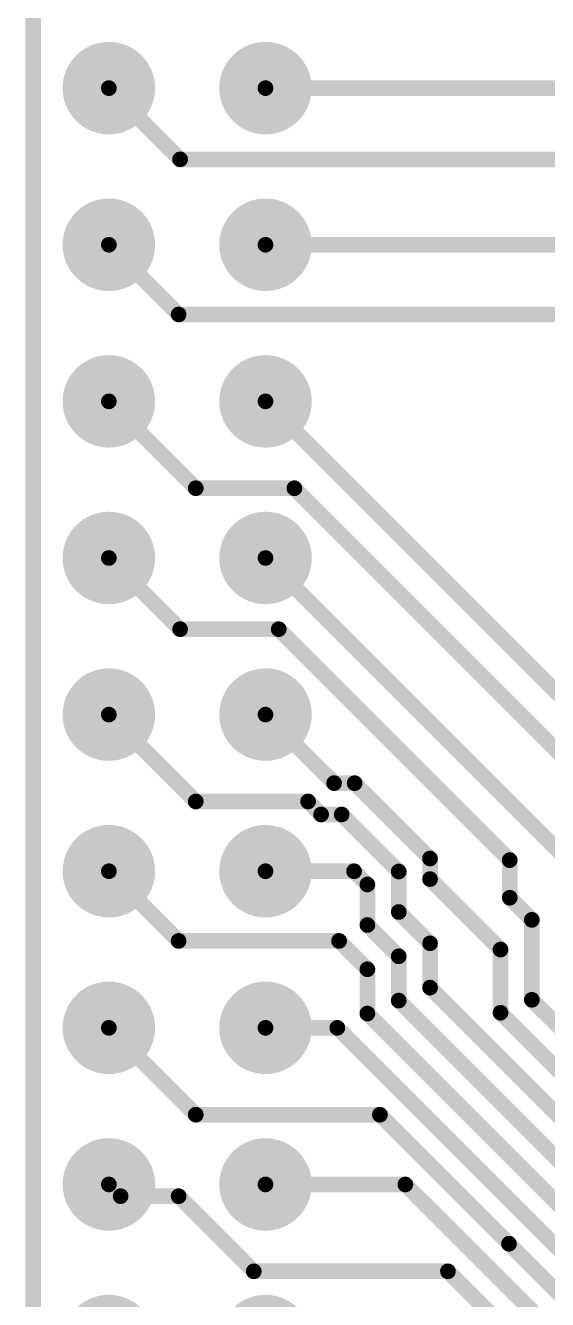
# Model space of a CAD drawing. Header units: inches. Extents: x 2.54 to 5.78, y 1.06 to 9.17.
# Drawn here: x 2.607 to 2.94, y 7.796 to 8.609 of the extents above; entities that cross this region are included whole.
import ezdxf

# ---------------------------------------------------------------- set-up
doc = ezdxf.new("R2010")
doc.units = ezdxf.units.IN
doc.header["$MEASUREMENT"] = 0
for name, color, linetype in [('Multi-Layer', 9, 'Continuous'), ('Pad Holes', 156, 'Continuous'), ('Top Layer', 1, 'Continuous')]:
    doc.layers.add(name, color=color, linetype=linetype)

# ---------------------------------------------------------------- blocks, each defined once
blk = doc.blocks.new('HDR2X20_12')
at = {"layer": 'Multi-Layer'}
h = blk.add_hatch(color=9, dxfattribs=at)
edge = h.paths.add_edge_path()
edge.add_arc((0.5, 0.1), 0.02953, 0, 360)
h = blk.add_hatch(color=9, dxfattribs=at)
edge = h.paths.add_edge_path()
edge.add_arc((0.6, 0.1), 0.02953, 0, 360)
h = blk.add_hatch(color=9, dxfattribs=at)
edge = h.paths.add_edge_path()
edge.add_arc((0.7, 0.1), 0.02953, 0, 360)
h = blk.add_hatch(color=9, dxfattribs=at)
edge = h.paths.add_edge_path()
edge.add_arc((0.8, 0.1), 0.02953, 0, 360)
h = blk.add_hatch(color=9, dxfattribs=at)
edge = h.paths.add_edge_path()
edge.add_arc((0.9, 0.1), 0.02953, 0, 360)
h = blk.add_hatch(color=9, dxfattribs=at)
edge = h.paths.add_edge_path()
edge.add_arc((1, 0.1), 0.02953, 0, 360)
h = blk.add_hatch(color=9, dxfattribs=at)
edge = h.paths.add_edge_path()
edge.add_arc((1.1, 0.1), 0.02953, 0, 360)
h = blk.add_hatch(color=9, dxfattribs=at)
edge = h.paths.add_edge_path()
edge.add_arc((1.2, 0.1), 0.02953, 0, 360)
h = blk.add_hatch(color=9, dxfattribs=at)
edge = h.paths.add_edge_path()
edge.add_arc((1.3, 0.1), 0.02953, 0, 360)
h = blk.add_hatch(color=9, dxfattribs=at)
edge = h.paths.add_edge_path()
edge.add_arc((0.5, 0), 0.02953, 0, 360)
h = blk.add_hatch(color=9, dxfattribs=at)
edge = h.paths.add_edge_path()
edge.add_arc((0.6, 0), 0.02953, 0, 360)
h = blk.add_hatch(color=9, dxfattribs=at)
edge = h.paths.add_edge_path()
edge.add_arc((0.7, 0), 0.02953, 0, 360)
h = blk.add_hatch(color=9, dxfattribs=at)
edge = h.paths.add_edge_path()
edge.add_arc((0.8, 0), 0.02953, 0, 360)
h = blk.add_hatch(color=9, dxfattribs=at)
edge = h.paths.add_edge_path()
edge.add_arc((0.9, 0), 0.02953, 0, 360)
h = blk.add_hatch(color=9, dxfattribs=at)
edge = h.paths.add_edge_path()
edge.add_arc((1, 0), 0.02953, 0, 360)
h = blk.add_hatch(color=9, dxfattribs=at)
edge = h.paths.add_edge_path()
edge.add_arc((1.1, 0), 0.02953, 0, 360)
h = blk.add_hatch(color=9, dxfattribs=at)
edge = h.paths.add_edge_path()
edge.add_arc((1.2, 0), 0.02953, 0, 360)
h = blk.add_hatch(color=9, dxfattribs=at)
edge = h.paths.add_edge_path()
edge.add_arc((1.3, 0), 0.02953, 0, 360)
at = {"layer": 'Pad Holes'}
h = blk.add_hatch(color=7, dxfattribs=at)
edge = h.paths.add_edge_path()
edge.add_arc((0.5, 0.1), 0.01772, 0, 360)
h = blk.add_hatch(color=7, dxfattribs=at)
edge = h.paths.add_edge_path()
edge.add_arc((0.6, 0.1), 0.01772, 0, 360)
h = blk.add_hatch(color=7, dxfattribs=at)
edge = h.paths.add_edge_path()
edge.add_arc((0.7, 0.1), 0.01772, 0, 360)
h = blk.add_hatch(color=7, dxfattribs=at)
edge = h.paths.add_edge_path()
edge.add_arc((0.8, 0.1), 0.01772, 0, 360)
h = blk.add_hatch(color=7, dxfattribs=at)
edge = h.paths.add_edge_path()
edge.add_arc((0.9, 0.1), 0.01772, 0, 360)
h = blk.add_hatch(color=7, dxfattribs=at)
edge = h.paths.add_edge_path()
edge.add_arc((1, 0.1), 0.01772, 0, 360)
h = blk.add_hatch(color=7, dxfattribs=at)
edge = h.paths.add_edge_path()
edge.add_arc((1.1, 0.1), 0.01772, 0, 360)
h = blk.add_hatch(color=7, dxfattribs=at)
edge = h.paths.add_edge_path()
edge.add_arc((1.2, 0.1), 0.01772, 0, 360)
h = blk.add_hatch(color=7, dxfattribs=at)
edge = h.paths.add_edge_path()
edge.add_arc((0.5, 0), 0.01772, 0, 360)
h = blk.add_hatch(color=7, dxfattribs=at)
edge = h.paths.add_edge_path()
edge.add_arc((0.6, 0), 0.01772, 0, 360)
h = blk.add_hatch(color=7, dxfattribs=at)
edge = h.paths.add_edge_path()
edge.add_arc((0.7, 0), 0.01772, 0, 360)
h = blk.add_hatch(color=7, dxfattribs=at)
edge = h.paths.add_edge_path()
edge.add_arc((0.8, 0), 0.01772, 0, 360)
h = blk.add_hatch(color=7, dxfattribs=at)
edge = h.paths.add_edge_path()
edge.add_arc((0.9, 0), 0.01772, 0, 360)
h = blk.add_hatch(color=7, dxfattribs=at)
edge = h.paths.add_edge_path()
edge.add_arc((1, 0), 0.01772, 0, 360)
h = blk.add_hatch(color=7, dxfattribs=at)
edge = h.paths.add_edge_path()
edge.add_arc((1.1, 0), 0.01772, 0, 360)
h = blk.add_hatch(color=7, dxfattribs=at)
edge = h.paths.add_edge_path()
edge.add_arc((1.2, 0), 0.01772, 0, 360)
at = {"layer": 'Top Layer'}
h = blk.add_hatch(color=1, dxfattribs=at)
edge = h.paths.add_edge_path()
edge.add_arc((0.5, 0.1), 0.02953, 0, 360)
h = blk.add_hatch(color=1, dxfattribs=at)
edge = h.paths.add_edge_path()
edge.add_arc((0.6, 0.1), 0.02953, 0, 360)
h = blk.add_hatch(color=1, dxfattribs=at)
edge = h.paths.add_edge_path()
edge.add_arc((0.7, 0.1), 0.02953, 0, 360)
h = blk.add_hatch(color=1, dxfattribs=at)
edge = h.paths.add_edge_path()
edge.add_arc((0.8, 0.1), 0.02953, 0, 360)
h = blk.add_hatch(color=1, dxfattribs=at)
edge = h.paths.add_edge_path()
edge.add_arc((0.9, 0.1), 0.02953, 0, 360)
h = blk.add_hatch(color=1, dxfattribs=at)
edge = h.paths.add_edge_path()
edge.add_arc((1, 0.1), 0.02953, 0, 360)
h = blk.add_hatch(color=1, dxfattribs=at)
edge = h.paths.add_edge_path()
edge.add_arc((1.1, 0.1), 0.02953, 0, 360)
h = blk.add_hatch(color=1, dxfattribs=at)
edge = h.paths.add_edge_path()
edge.add_arc((1.2, 0.1), 0.02953, 0, 360)
h = blk.add_hatch(color=1, dxfattribs=at)
edge = h.paths.add_edge_path()
edge.add_arc((1.3, 0.1), 0.02953, 0, 360)
h = blk.add_hatch(color=1, dxfattribs=at)
edge = h.paths.add_edge_path()
edge.add_arc((0.5, 0), 0.02953, 0, 360)
h = blk.add_hatch(color=1, dxfattribs=at)
edge = h.paths.add_edge_path()
edge.add_arc((0.6, 0), 0.02953, 0, 360)
h = blk.add_hatch(color=1, dxfattribs=at)
edge = h.paths.add_edge_path()
edge.add_arc((0.7, 0), 0.02953, 0, 360)
h = blk.add_hatch(color=1, dxfattribs=at)
edge = h.paths.add_edge_path()
edge.add_arc((0.8, 0), 0.02953, 0, 360)
h = blk.add_hatch(color=1, dxfattribs=at)
edge = h.paths.add_edge_path()
edge.add_arc((0.9, 0), 0.02953, 0, 360)
h = blk.add_hatch(color=1, dxfattribs=at)
edge = h.paths.add_edge_path()
edge.add_arc((1, 0), 0.02953, 0, 360)
h = blk.add_hatch(color=1, dxfattribs=at)
edge = h.paths.add_edge_path()
edge.add_arc((1.1, 0), 0.02953, 0, 360)
h = blk.add_hatch(color=1, dxfattribs=at)
edge = h.paths.add_edge_path()
edge.add_arc((1.2, 0), 0.02953, 0, 360)
h = blk.add_hatch(color=1, dxfattribs=at)
edge = h.paths.add_edge_path()
edge.add_arc((1.3, 0), 0.02953, 0, 360)

msp = doc.modelspace()

# ---------------------------------------------------------------- linework, layer by layer
at = {"layer": 'Top Layer'}
for points in [[(2.6122, 7.35435, 0.01, 0.01, 0), (2.6122, 9.10113, 0.01, 0.01, 0)], [(2.66043, 8.56909, 0.01, 0.01, 0), (2.70591, 8.52362, 0.01, 0.01, 0)], [(2.76043, 8.56909, 0.01, 0.01, 0), (3.04487, 8.56909, 0.01, 0.01, 0)], [(2.70591, 8.52362, 0.01, 0.01, 0), (3.06206, 8.52362, 0.01, 0.01, 0)], [(2.66043, 8.46909, 0.01, 0.01, 0), (2.70496, 8.42457, 0.01, 0.01, 0)], [(2.76043, 8.46909, 0.01, 0.01, 0), (3.04206, 8.46909, 0.01, 0.01, 0)], [(2.70496, 8.42457, 0.01, 0.01, 0), (2.99571, 8.42457, 0.01, 0.01, 0)], [(2.66043, 8.36909, 0.01, 0.01, 0), (2.71591, 8.31362, 0.01, 0.01, 0)], [(2.76043, 8.36909, 0.01, 0.01, 0), (2.9917, 8.13782, 0.01, 0.01, 0)], [(2.71591, 8.31362, 0.01, 0.01, 0), (2.77888, 8.31362, 0.01, 0.01, 0)], [(2.77888, 8.31362, 0.01, 0.01, 0), (2.97047, 8.12203, 0.01, 0.01, 0)], [(2.66043, 8.26909, 0.01, 0.01, 0), (2.70591, 8.22362, 0.01, 0.01, 0)], [(2.76043, 8.26909, 0.01, 0.01, 0), (2.95047, 8.07906, 0.01, 0.01, 0)], [(2.70591, 8.22362, 0.01, 0.01, 0), (2.76888, 8.22362, 0.01, 0.01, 0)], [(2.76888, 8.22362, 0.01, 0.01, 0), (2.91634, 8.07616, 0.01, 0.01, 0)], [(2.66043, 8.16909, 0.01, 0.01, 0), (2.71591, 8.11362, 0.01, 0.01, 0)], [(2.76043, 8.16909, 0.01, 0.01, 0), (2.80421, 8.12532, 0.01, 0.01, 0)], [(2.80421, 8.12532, 0.01, 0.01, 0), (2.81734, 8.12532, 0.01, 0.01, 0)], [(2.81734, 8.12532, 0.01, 0.01, 0), (2.86547, 8.07718, 0.01, 0.01, 0)], [(2.71591, 8.11362, 0.01, 0.01, 0), (2.78762, 8.11362, 0.01, 0.01, 0)], [(2.78762, 8.11362, 0.01, 0.01, 0), (2.79593, 8.10532, 0.01, 0.01, 0)], [(2.79593, 8.10532, 0.01, 0.01, 0), (2.80906, 8.10532, 0.01, 0.01, 0)], [(2.80906, 8.10532, 0.01, 0.01, 0), (2.84547, 8.0689, 0.01, 0.01, 0)], [(2.86547, 8.06406, 0.01, 0.01, 0), (2.86547, 8.07718, 0.01, 0.01, 0)], [(2.91634, 8.05217, 0.01, 0.01, 0), (2.91634, 8.07616, 0.01, 0.01, 0)], [(2.66043, 8.06909, 0.01, 0.01, 0), (2.70496, 8.02457, 0.01, 0.01, 0)], [(2.76043, 8.06909, 0.01, 0.01, 0), (2.81699, 8.06909, 0.01, 0.01, 0)], [(2.81699, 8.06909, 0.01, 0.01, 0), (2.82547, 8.06061, 0.01, 0.01, 0)], [(2.84547, 8.04305, 0.01, 0.01, 0), (2.84547, 8.0689, 0.01, 0.01, 0)], [(2.82547, 8.03476, 0.01, 0.01, 0), (2.82547, 8.06061, 0.01, 0.01, 0)], [(2.86547, 8.06406, 0.01, 0.01, 0), (2.91047, 8.01906, 0.01, 0.01, 0)], [(2.91634, 8.05217, 0.01, 0.01, 0), (2.93047, 8.03803, 0.01, 0.01, 0)], [(2.84547, 8.04305, 0.01, 0.01, 0), (2.86547, 8.02305, 0.01, 0.01, 0)], [(2.82547, 8.03476, 0.01, 0.01, 0), (2.84547, 8.01476, 0.01, 0.01, 0)], [(2.93047, 7.987, 0.01, 0.01, 0), (2.93047, 8.03803, 0.01, 0.01, 0)], [(2.70496, 8.02457, 0.01, 0.01, 0), (2.80739, 8.02457, 0.01, 0.01, 0)], [(2.80739, 8.02457, 0.01, 0.01, 0), (2.82547, 8.00648, 0.01, 0.01, 0)], [(2.86547, 7.99476, 0.01, 0.01, 0), (2.86547, 8.02305, 0.01, 0.01, 0)], [(2.91047, 7.97872, 0.01, 0.01, 0), (2.91047, 8.01906, 0.01, 0.01, 0)], [(2.84547, 7.98648, 0.01, 0.01, 0), (2.84547, 8.01476, 0.01, 0.01, 0)], [(2.82547, 7.9782, 0.01, 0.01, 0), (2.82547, 8.00648, 0.01, 0.01, 0)], [(2.86547, 7.99476, 0.01, 0.01, 0), (3.18146, 7.67878, 0.01, 0.01, 0)], [(2.84547, 7.98648, 0.01, 0.01, 0), (3.17317, 7.65878, 0.01, 0.01, 0)], [(2.93047, 7.987, 0.01, 0.01, 0), (3.175, 7.74248, 0.01, 0.01, 0)], [(2.82547, 7.9782, 0.01, 0.01, 0), (3.16489, 7.63878, 0.01, 0.01, 0)], [(2.91047, 7.97872, 0.01, 0.01, 0), (3.16671, 7.72248, 0.01, 0.01, 0)], [(2.66043, 7.96909, 0.01, 0.01, 0), (2.71591, 7.91362, 0.01, 0.01, 0)], [(2.76043, 7.96909, 0.01, 0.01, 0), (2.80629, 7.96909, 0.01, 0.01, 0)], [(2.80629, 7.96909, 0.01, 0.01, 0), (3.1566, 7.61878, 0.01, 0.01, 0)], [(2.71591, 7.91362, 0.01, 0.01, 0), (2.83348, 7.91362, 0.01, 0.01, 0)], [(2.83348, 7.91362, 0.01, 0.01, 0), (2.91587, 7.83123, 0.01, 0.01, 0)], [(2.66043, 7.86909, 0.01, 0.01, 0), (2.66793, 7.86159, 0.01, 0.01, 0)], [(2.66793, 7.86159, 0.01, 0.01, 0), (2.70496, 7.86159, 0.01, 0.01, 0)], [(2.70496, 7.86159, 0.01, 0.01, 0), (2.75293, 7.81362, 0.01, 0.01, 0)], [(2.76043, 7.86909, 0.01, 0.01, 0), (2.84972, 7.86909, 0.01, 0.01, 0)], [(2.84972, 7.86909, 0.01, 0.01, 0), (3.18008, 7.53874, 0.01, 0.01, 0)], [(2.91587, 7.83123, 0.01, 0.01, 0), (3.18836, 7.55874, 0.01, 0.01, 0)], [(2.75293, 7.81362, 0.01, 0.01, 0), (2.87691, 7.81362, 0.01, 0.01, 0)], [(2.87691, 7.81362, 0.01, 0.01, 0), (3.17179, 7.51874, 0.01, 0.01, 0)]]:
    msp.add_lwpolyline(points, format="xyseb", dxfattribs=at)
for points in [[(2.65793, 8.56909, 0.005, 0.005, 1), (2.66293, 8.56909, 0.005, 0.005, 1)], [(2.75793, 8.56909, 0.005, 0.005, 1), (2.76293, 8.56909, 0.005, 0.005, 1)], [(2.70341, 8.52362, 0.005, 0.005, 1), (2.70841, 8.52362, 0.005, 0.005, 1)], [(2.70341, 8.52362, 0.005, 0.005, 1), (2.70841, 8.52362, 0.005, 0.005, 1)], [(2.65793, 8.46909, 0.005, 0.005, 1), (2.66293, 8.46909, 0.005, 0.005, 1)], [(2.75793, 8.46909, 0.005, 0.005, 1), (2.76293, 8.46909, 0.005, 0.005, 1)], [(2.70246, 8.42457, 0.005, 0.005, 1), (2.70746, 8.42457, 0.005, 0.005, 1)], [(2.70246, 8.42457, 0.005, 0.005, 1), (2.70746, 8.42457, 0.005, 0.005, 1)], [(2.65793, 8.36909, 0.005, 0.005, 1), (2.66293, 8.36909, 0.005, 0.005, 1)], [(2.75793, 8.36909, 0.005, 0.005, 1), (2.76293, 8.36909, 0.005, 0.005, 1)], [(2.71341, 8.31362, 0.005, 0.005, 1), (2.71841, 8.31362, 0.005, 0.005, 1)], [(2.71341, 8.31362, 0.005, 0.005, 1), (2.71841, 8.31362, 0.005, 0.005, 1)], [(2.77638, 8.31362, 0.005, 0.005, 1), (2.78138, 8.31362, 0.005, 0.005, 1)], [(2.77638, 8.31362, 0.005, 0.005, 1), (2.78138, 8.31362, 0.005, 0.005, 1)], [(2.65793, 8.26909, 0.005, 0.005, 1), (2.66293, 8.26909, 0.005, 0.005, 1)], [(2.75793, 8.26909, 0.005, 0.005, 1), (2.76293, 8.26909, 0.005, 0.005, 1)], [(2.70341, 8.22362, 0.005, 0.005, 1), (2.70841, 8.22362, 0.005, 0.005, 1)], [(2.70341, 8.22362, 0.005, 0.005, 1), (2.70841, 8.22362, 0.005, 0.005, 1)], [(2.76638, 8.22362, 0.005, 0.005, 1), (2.77138, 8.22362, 0.005, 0.005, 1)], [(2.76638, 8.22362, 0.005, 0.005, 1), (2.77138, 8.22362, 0.005, 0.005, 1)], [(2.65793, 8.16909, 0.005, 0.005, 1), (2.66293, 8.16909, 0.005, 0.005, 1)], [(2.75793, 8.16909, 0.005, 0.005, 1), (2.76293, 8.16909, 0.005, 0.005, 1)], [(2.80171, 8.12532, 0.005, 0.005, 1), (2.80671, 8.12532, 0.005, 0.005, 1)], [(2.80171, 8.12532, 0.005, 0.005, 1), (2.80671, 8.12532, 0.005, 0.005, 1)], [(2.81484, 8.12532, 0.005, 0.005, 1), (2.81984, 8.12532, 0.005, 0.005, 1)], [(2.81484, 8.12532, 0.005, 0.005, 1), (2.81984, 8.12532, 0.005, 0.005, 1)], [(2.71341, 8.11362, 0.005, 0.005, 1), (2.71841, 8.11362, 0.005, 0.005, 1)], [(2.71341, 8.11362, 0.005, 0.005, 1), (2.71841, 8.11362, 0.005, 0.005, 1)], [(2.78512, 8.11362, 0.005, 0.005, 1), (2.79012, 8.11362, 0.005, 0.005, 1)], [(2.78512, 8.11362, 0.005, 0.005, 1), (2.79012, 8.11362, 0.005, 0.005, 1)], [(2.79343, 8.10532, 0.005, 0.005, 1), (2.79843, 8.10532, 0.005, 0.005, 1)], [(2.79343, 8.10532, 0.005, 0.005, 1), (2.79843, 8.10532, 0.005, 0.005, 1)], [(2.80656, 8.10532, 0.005, 0.005, 1), (2.81156, 8.10532, 0.005, 0.005, 1)], [(2.80656, 8.10532, 0.005, 0.005, 1), (2.81156, 8.10532, 0.005, 0.005, 1)], [(2.86297, 8.07718, 0.005, 0.005, 1), (2.86797, 8.07718, 0.005, 0.005, 1)], [(2.86297, 8.07718, 0.005, 0.005, 1), (2.86797, 8.07718, 0.005, 0.005, 1)], [(2.91384, 8.07616, 0.005, 0.005, 1), (2.91884, 8.07616, 0.005, 0.005, 1)], [(2.91384, 8.07616, 0.005, 0.005, 1), (2.91884, 8.07616, 0.005, 0.005, 1)], [(2.65793, 8.06909, 0.005, 0.005, 1), (2.66293, 8.06909, 0.005, 0.005, 1)], [(2.75793, 8.06909, 0.005, 0.005, 1), (2.76293, 8.06909, 0.005, 0.005, 1)], [(2.81449, 8.06909, 0.005, 0.005, 1), (2.81949, 8.06909, 0.005, 0.005, 1)], [(2.81449, 8.06909, 0.005, 0.005, 1), (2.81949, 8.06909, 0.005, 0.005, 1)], [(2.84297, 8.0689, 0.005, 0.005, 1), (2.84797, 8.0689, 0.005, 0.005, 1)], [(2.84297, 8.0689, 0.005, 0.005, 1), (2.84797, 8.0689, 0.005, 0.005, 1)], [(2.82297, 8.06061, 0.005, 0.005, 1), (2.82797, 8.06061, 0.005, 0.005, 1)], [(2.82297, 8.06061, 0.005, 0.005, 1), (2.82797, 8.06061, 0.005, 0.005, 1)], [(2.86297, 8.06406, 0.005, 0.005, 1), (2.86797, 8.06406, 0.005, 0.005, 1)], [(2.86297, 8.06406, 0.005, 0.005, 1), (2.86797, 8.06406, 0.005, 0.005, 1)], [(2.91384, 8.05217, 0.005, 0.005, 1), (2.91884, 8.05217, 0.005, 0.005, 1)], [(2.91384, 8.05217, 0.005, 0.005, 1), (2.91884, 8.05217, 0.005, 0.005, 1)], [(2.84297, 8.04305, 0.005, 0.005, 1), (2.84797, 8.04305, 0.005, 0.005, 1)], [(2.84297, 8.04305, 0.005, 0.005, 1), (2.84797, 8.04305, 0.005, 0.005, 1)], [(2.82297, 8.03476, 0.005, 0.005, 1), (2.82797, 8.03476, 0.005, 0.005, 1)], [(2.82297, 8.03476, 0.005, 0.005, 1), (2.82797, 8.03476, 0.005, 0.005, 1)], [(2.92797, 8.03803, 0.005, 0.005, 1), (2.93297, 8.03803, 0.005, 0.005, 1)], [(2.92797, 8.03803, 0.005, 0.005, 1), (2.93297, 8.03803, 0.005, 0.005, 1)], [(2.70246, 8.02457, 0.005, 0.005, 1), (2.70746, 8.02457, 0.005, 0.005, 1)], [(2.70246, 8.02457, 0.005, 0.005, 1), (2.70746, 8.02457, 0.005, 0.005, 1)], [(2.80489, 8.02457, 0.005, 0.005, 1), (2.80989, 8.02457, 0.005, 0.005, 1)], [(2.80489, 8.02457, 0.005, 0.005, 1), (2.80989, 8.02457, 0.005, 0.005, 1)], [(2.86297, 8.02305, 0.005, 0.005, 1), (2.86797, 8.02305, 0.005, 0.005, 1)], [(2.86297, 8.02305, 0.005, 0.005, 1), (2.86797, 8.02305, 0.005, 0.005, 1)], [(2.90797, 8.01906, 0.005, 0.005, 1), (2.91297, 8.01906, 0.005, 0.005, 1)], [(2.90797, 8.01906, 0.005, 0.005, 1), (2.91297, 8.01906, 0.005, 0.005, 1)], [(2.84297, 8.01476, 0.005, 0.005, 1), (2.84797, 8.01476, 0.005, 0.005, 1)], [(2.84297, 8.01476, 0.005, 0.005, 1), (2.84797, 8.01476, 0.005, 0.005, 1)], [(2.82297, 8.00648, 0.005, 0.005, 1), (2.82797, 8.00648, 0.005, 0.005, 1)], [(2.82297, 8.00648, 0.005, 0.005, 1), (2.82797, 8.00648, 0.005, 0.005, 1)], [(2.86297, 7.99476, 0.005, 0.005, 1), (2.86797, 7.99476, 0.005, 0.005, 1)], [(2.86297, 7.99476, 0.005, 0.005, 1), (2.86797, 7.99476, 0.005, 0.005, 1)], [(2.84297, 7.98648, 0.005, 0.005, 1), (2.84797, 7.98648, 0.005, 0.005, 1)], [(2.84297, 7.98648, 0.005, 0.005, 1), (2.84797, 7.98648, 0.005, 0.005, 1)], [(2.92797, 7.987, 0.005, 0.005, 1), (2.93297, 7.987, 0.005, 0.005, 1)], [(2.92797, 7.987, 0.005, 0.005, 1), (2.93297, 7.987, 0.005, 0.005, 1)], [(2.82297, 7.9782, 0.005, 0.005, 1), (2.82797, 7.9782, 0.005, 0.005, 1)], [(2.82297, 7.9782, 0.005, 0.005, 1), (2.82797, 7.9782, 0.005, 0.005, 1)], [(2.90797, 7.97872, 0.005, 0.005, 1), (2.91297, 7.97872, 0.005, 0.005, 1)], [(2.90797, 7.97872, 0.005, 0.005, 1), (2.91297, 7.97872, 0.005, 0.005, 1)], [(2.65793, 7.96909, 0.005, 0.005, 1), (2.66293, 7.96909, 0.005, 0.005, 1)], [(2.75793, 7.96909, 0.005, 0.005, 1), (2.76293, 7.96909, 0.005, 0.005, 1)], [(2.80379, 7.96909, 0.005, 0.005, 1), (2.80879, 7.96909, 0.005, 0.005, 1)], [(2.80379, 7.96909, 0.005, 0.005, 1), (2.80879, 7.96909, 0.005, 0.005, 1)], [(2.71341, 7.91362, 0.005, 0.005, 1), (2.71841, 7.91362, 0.005, 0.005, 1)], [(2.71341, 7.91362, 0.005, 0.005, 1), (2.71841, 7.91362, 0.005, 0.005, 1)], [(2.83098, 7.91362, 0.005, 0.005, 1), (2.83598, 7.91362, 0.005, 0.005, 1)], [(2.83098, 7.91362, 0.005, 0.005, 1), (2.83598, 7.91362, 0.005, 0.005, 1)], [(2.65793, 7.86909, 0.005, 0.005, 1), (2.66293, 7.86909, 0.005, 0.005, 1)], [(2.66543, 7.86159, 0.005, 0.005, 1), (2.67043, 7.86159, 0.005, 0.005, 1)], [(2.66543, 7.86159, 0.005, 0.005, 1), (2.67043, 7.86159, 0.005, 0.005, 1)], [(2.70246, 7.86159, 0.005, 0.005, 1), (2.70746, 7.86159, 0.005, 0.005, 1)], [(2.70246, 7.86159, 0.005, 0.005, 1), (2.70746, 7.86159, 0.005, 0.005, 1)], [(2.75793, 7.86909, 0.005, 0.005, 1), (2.76293, 7.86909, 0.005, 0.005, 1)], [(2.84722, 7.86909, 0.005, 0.005, 1), (2.85222, 7.86909, 0.005, 0.005, 1)], [(2.84722, 7.86909, 0.005, 0.005, 1), (2.85222, 7.86909, 0.005, 0.005, 1)], [(2.91337, 7.83123, 0.005, 0.005, 1), (2.91837, 7.83123, 0.005, 0.005, 1)], [(2.91337, 7.83123, 0.005, 0.005, 1), (2.91837, 7.83123, 0.005, 0.005, 1)], [(2.75043, 7.81362, 0.005, 0.005, 1), (2.75543, 7.81362, 0.005, 0.005, 1)], [(2.75043, 7.81362, 0.005, 0.005, 1), (2.75543, 7.81362, 0.005, 0.005, 1)], [(2.87441, 7.81362, 0.005, 0.005, 1), (2.87941, 7.81362, 0.005, 0.005, 1)], [(2.87441, 7.81362, 0.005, 0.005, 1), (2.87941, 7.81362, 0.005, 0.005, 1)]]:
    msp.add_lwpolyline(points, format="xyseb", close=True, dxfattribs=at)

# ---------------------------------------------------------------- block references
at = {"rotation": 270}
msp.add_blockref('HDR2X20_12', (2.66043, 9.06909), dxfattribs=at)

doc.saveas('drawing.dxf')
